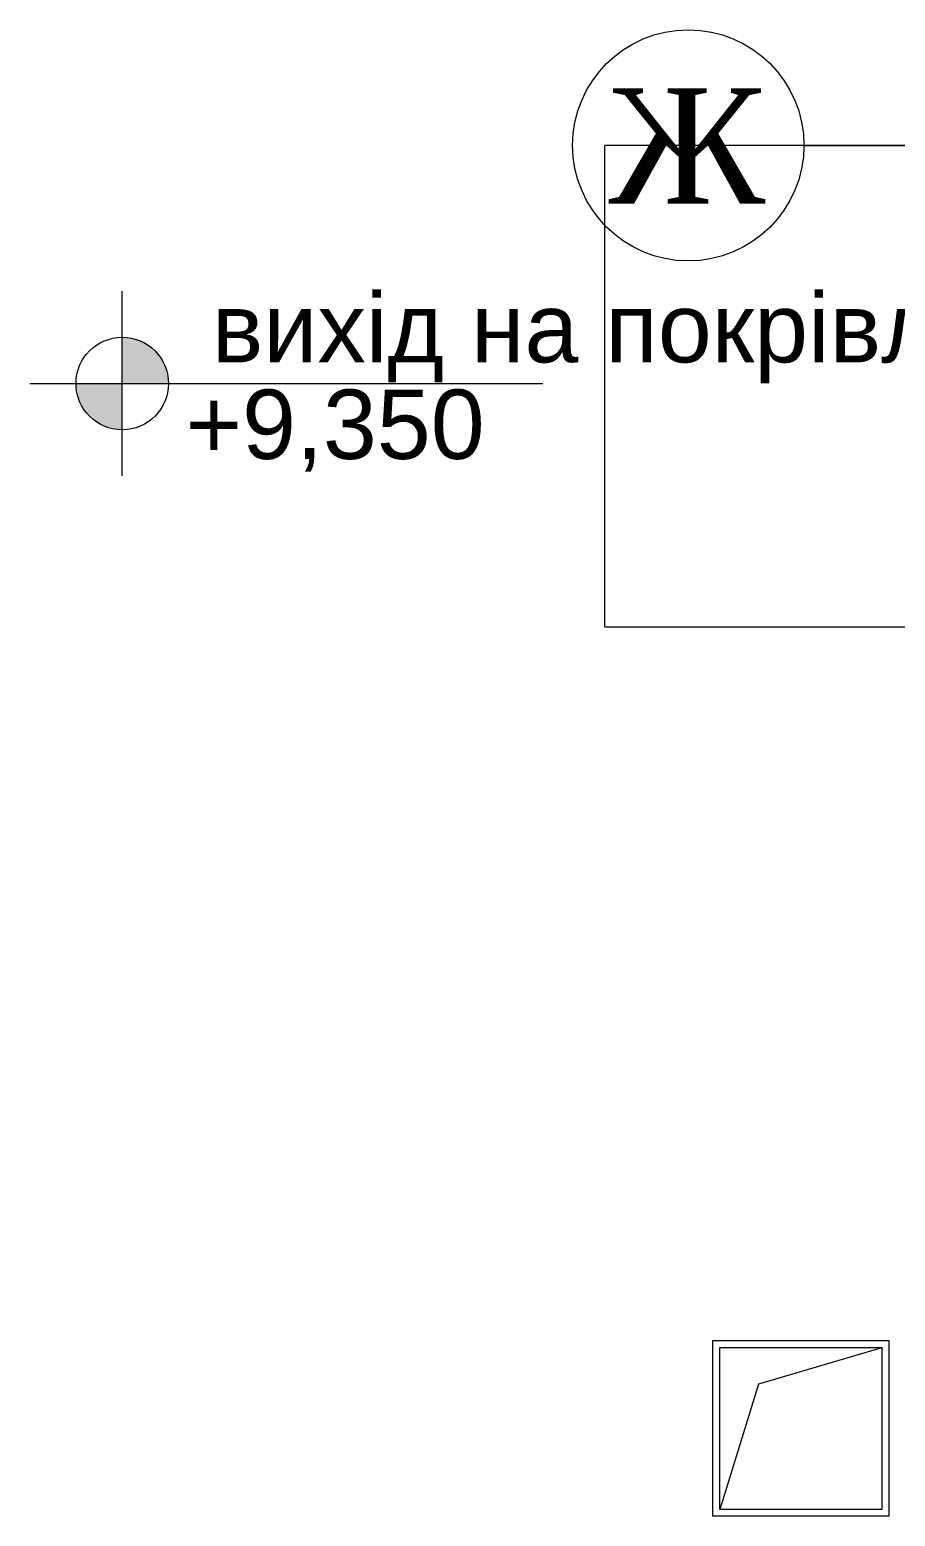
# Model space of a CAD drawing. Header units: millimetres. Extents: x 0 to 878967, y 0 to 534985.
# Drawn here: x 472933 to 476674, y 264504 to 270934 of the extents above; entities that cross this region are included whole.
import ezdxf

# ---------------------------------------------------------------- set-up
doc = ezdxf.new("R2010")
doc.units = ezdxf.units.MM
doc.linetypes.add('Штрихштриховая', pattern=[1093.611073, 529.166651, -211.666656, 141.111112, -211.666656])
doc.layers.add('!ДВ', color=200, linetype='Continuous', lineweight=30)
doc.layers.add('E_Розп. мережі', color=5, linetype='Continuous', lineweight=30)
doc.layers.add('АР-Осі', color=7, linetype='Continuous')
doc.layers.add('Экспликация', color=7, linetype='Continuous')
doc.styles.add('розмеры', font='times.ttf', dxfattribs={"height": 250})
doc.styles.add('СГЕНЕРИР_СТИЛЬ_1', font='arial.ttf')

# ---------------------------------------------------------------- blocks, each defined once
blk = doc.blocks.new('+9450')
at = {"linetype": 'Continuous', "lineweight": 20}
for points in [[(-3733, 7469.8), (-3533, 7469.8), (-3548.2, 7546.3), (-3591.5, 7611.2), (-3656.4, 7654.6), (-3733, 7669.8)], [(-3733, 7469.8), (-3933, 7469.8), (-3917.7, 7393.2), (-3874.4, 7328.4), (-3809.5, 7285), (-3733, 7269.8)]]:
    blk.add_hatch(color=7, dxfattribs=at).paths.add_polyline_path(points)
at = {"layer": '!ДВ', "color": 7, "linetype": 'Continuous', "lineweight": 18}
for p, q in [((-1180, 3330.1), (-420, 3330.1)), ((-1180, 2570.1), (-1180, 3330.1)), ((-1150, 3300.1), (-450, 3300.1)), ((-1150, 2600.1), (-1150, 3300.1)), ((-1150, 2600.1), (-1150, 3300.1)), ((-1150, 3300.1), (-450, 3298.5)), ((-450, 3298.5), (-983.1, 3141.7)), ((-450, 3300.1), (-450, 2600.1)), ((-420, 3330.1), (-420, 2570.1)), ((-983.1, 3141.7), (-1150, 2600.1)), ((-450, 2600.1), (-1150, 2600.1)), ((-420, 2570.1), (-1180, 2570.1))]:
    blk.add_line(p, q, dxfattribs=at)
at = {"color": 7, "linetype": 'Continuous', "lineweight": 20}
for p, q in [((-3733, 7069.8), (-3733, 7869.8)), ((-4133, 7469.8), (-1915.8, 7469.8))]:
    blk.add_line(p, q, dxfattribs=at)
blk.add_circle((-3733, 7469.8), 200, dxfattribs=at)
at = {"layer": 'АР-Осі', "color": 7, "linetype": 'Штрихштриховая', "lineweight": 18}
blk.add_line((-786.6, 8500), (7293.7, 8500), dxfattribs=at)
at = {"layer": 'АР-Осі', "color": 7, "linetype": 'Continuous', "lineweight": 18}
blk.add_circle((-1286.6, 8500), 500, dxfattribs=at)
at = {"layer": 'Экспликация', "color": 7, "linetype": 'Continuous', "lineweight": 20}
for p, q in [((-153.7, 8500), (-1647.3, 8500)), ((-1647.3, 6417.2), (-1647.3, 8500)), ((-1647.3, 6417.2), (-153.7, 6417.2))]:
    blk.add_line(p, q, dxfattribs=at)
at = {"color": 7, "style": 'СГЕНЕРИР_СТИЛЬ_1'}
for s, p in [('вихід на покрівлю', (-3346.2, 7561.2)), ('+9,350', (-3460, 7143.6))]:
    blk.add_text(s, height=300, dxfattribs=at).set_placement(p)
at = {"layer": 'АР-Осі', "color": 7, "style": 'розмеры'}
blk.add_text('Ж', height=500, dxfattribs=at).set_placement((-1630.2, 8247.1))

msp = doc.modelspace()

# ---------------------------------------------------------------- block references
at = {"layer": 'E_Розп. мережі'}
msp.add_blockref('+9450', (477065.7, 261933.5), dxfattribs=at)

doc.saveas('drawing.dxf')
